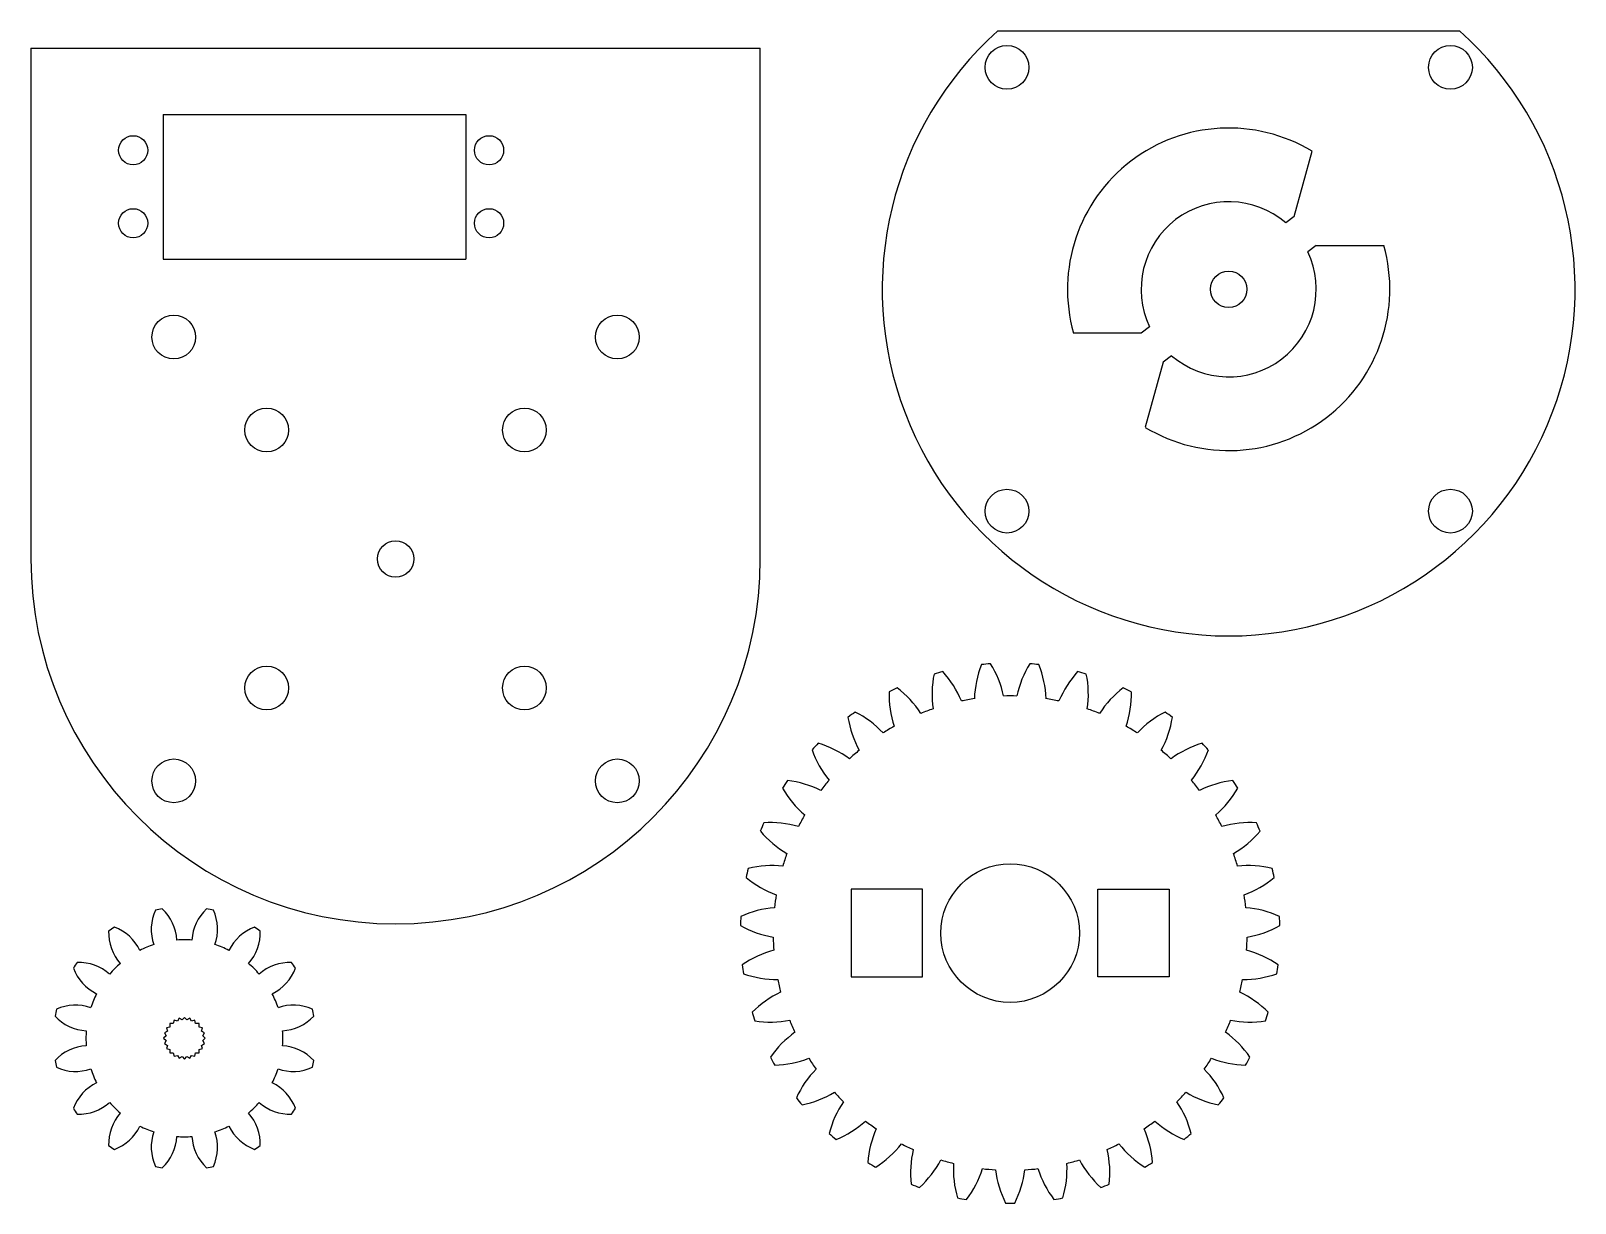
# Model space of a CAD drawing. Extents: x 19 to 231, y 259 to 419.
import ezdxf

# ---------------------------------------------------------------- set-up
doc = ezdxf.new("R2010")
doc.units = 0
doc.layers.get('0').update_dxf_attribs({"linetype": 'CONTINUOUS'})

msp = doc.modelspace()

# ---------------------------------------------------------------- linework, layer by layer
at = {"color": 7, "linetype": 'CONTINUOUS'}
for p, q in [((151.69, 419.2), (215.02, 419.2)), ((19.12, 416.84), (19.12, 346.84)), ((19.12, 416.84), (119.12, 416.84)), ((119.12, 346.84), (119.12, 416.84)), ((37.24, 407.74), (37.24, 387.94)), ((37.24, 407.74), (78.74, 407.74)), ((78.74, 407.74), (78.74, 387.94)), ((192.32, 393.77), (194.78, 402.71)), ((192.32, 393.77), (191.17, 392.9)), ((195.35, 389.79), (194.2, 388.92)), ((195.35, 389.79), (204.62, 389.79)), ((37.24, 387.94), (78.74, 387.94)), ((171.35, 377.79), (162.08, 377.79)), ((172.5, 378.67), (171.35, 377.79)), ((174.38, 373.82), (171.92, 364.88)), ((175.53, 374.69), (174.38, 373.82)), ((141.39, 301.57), (131.59, 301.57)), ((131.59, 301.57), (131.59, 289.57)), ((141.39, 289.57), (141.39, 301.57)), ((165.39, 301.57), (175.19, 301.57)), ((165.39, 289.57), (165.39, 301.57)), ((175.19, 301.57), (175.19, 289.57)), ((131.59, 289.57), (141.39, 289.57)), ((175.19, 289.57), (165.39, 289.57)), ((39.43, 283.91), (39.2, 283.5)), ((39.84, 283.67), (39.43, 283.91)), ((40.17, 284), (39.84, 283.67)), ((40.5, 283.67), (40.17, 284)), ((40.91, 283.91), (40.5, 283.67)), ((41.14, 283.5), (40.91, 283.91)), ((37.83, 282.13), (37.42, 281.89)), ((37.42, 281.89), (37.65, 281.49)), ((38.16, 282.7), (37.71, 282.58)), ((37.71, 282.58), (37.83, 282.13)), ((38.63, 283.17), (38.16, 283.17)), ((38.16, 283.17), (38.16, 282.7)), ((38.75, 283.62), (38.63, 283.17)), ((39.2, 283.5), (38.75, 283.62)), ((41.59, 283.62), (41.14, 283.5)), ((41.71, 283.17), (41.59, 283.62)), ((42.18, 283.17), (41.71, 283.17)), ((42.18, 282.7), (42.18, 283.17)), ((42.63, 282.58), (42.18, 282.7)), ((42.51, 282.13), (42.63, 282.58)), ((42.92, 281.89), (42.51, 282.13)), ((42.68, 281.49), (42.92, 281.89)), ((37.65, 281.49), (37.32, 281.16)), ((37.32, 281.16), (37.65, 280.83)), ((37.65, 280.83), (37.42, 280.42)), ((37.42, 280.42), (37.83, 280.19)), ((37.83, 280.19), (37.71, 279.74)), ((37.71, 279.74), (38.16, 279.61)), ((38.16, 279.61), (38.16, 279.15)), ((42.18, 279.61), (42.63, 279.74)), ((42.18, 279.15), (42.18, 279.61)), ((42.51, 280.19), (42.92, 280.42)), ((42.63, 279.74), (42.51, 280.19)), ((43.01, 281.16), (42.68, 281.49)), ((42.68, 280.83), (43.01, 281.16)), ((42.92, 280.42), (42.68, 280.83)), ((38.16, 279.15), (38.63, 279.15)), ((38.63, 279.15), (38.75, 278.69)), ((38.75, 278.69), (39.2, 278.82)), ((39.2, 278.82), (39.43, 278.41)), ((39.43, 278.41), (39.84, 278.64)), ((39.84, 278.64), (40.17, 278.31)), ((40.17, 278.31), (40.5, 278.64)), ((40.5, 278.64), (40.91, 278.41)), ((40.91, 278.41), (41.14, 278.82)), ((41.14, 278.82), (41.59, 278.69)), ((41.59, 278.69), (41.71, 279.15)), ((41.71, 279.15), (42.18, 279.15))]:
    msp.add_line(p, q, dxfattribs=at)
for centre, radius in [((152.95, 414.2), 3), ((213.76, 414.2), 3), ((33.14, 402.84), 2), ((81.94, 402.84), 2), ((33.14, 392.84), 2), ((81.94, 392.84), 2), ((183.35, 383.79), 2.5), ((38.71, 377.24), 3), ((99.52, 377.24), 3), ((51.44, 364.51), 3), ((86.79, 364.51), 3), ((152.95, 353.39), 3), ((213.76, 353.39), 3), ((69.12, 346.84), 2.5), ((51.44, 329.16), 3), ((86.79, 329.16), 3), ((38.71, 316.43), 3), ((99.52, 316.43), 3), ((153.39, 295.57), 9.5)]:
    msp.add_circle(centre, radius, dxfattribs=at)
for centre, radius, start, end in [((183.35, 383.79), 47.5, 131.8082, 48.1918), ((183.35, 383.79), 22.1, 58.8554, 195.7531), ((183.35, 383.79), 12, 49.329, 205.2796), ((183.35, 383.79), 22.1, 238.8554, 15.7531), ((183.35, 383.79), 12, 229.329, 25.2796), ((69.12, 346.84), 50, 180, 0), ((153.39, 295.57), 37, 94.1828, 96.1029), ((138.82, 325.06), 14, 12.3821, 31.9904), ((167.97, 325.06), 14, 148.0096, 167.6179), ((153.39, 295.57), 37, 83.8971, 85.8172), ((156.68, 328.3), 14, 168.581, 188.1894), ((153.39, 295.57), 37, 104.4685, 106.3886), ((133.79, 321.98), 14, 22.6678, 42.2761), ((162.47, 327.18), 14, 158.2953, 177.9036), ((144.32, 327.18), 14, 2.0964, 21.7047), ((173, 321.98), 14, 137.7239, 157.3322), ((153.39, 295.57), 37, 73.6114, 75.5315), ((150.11, 328.3), 14, 351.8106, 11.419), ((153.39, 295.57), 37, 114.7542, 116.6743), ((150.78, 328.36), 14, 178.8667, 198.4751), ((129.39, 318.06), 14, 32.9535, 52.5618), ((177.4, 318.06), 14, 127.4382, 147.0465), ((153.39, 295.57), 37, 63.3257, 65.2458), ((156.01, 328.36), 14, 341.5249, 1.1333), ((153.39, 295.57), 32.5, 108.9875, 112.1554), ((153.39, 295.57), 32.5, 98.7018, 101.8696), ((153.39, 295.57), 32.5, 88.4161, 91.5839), ((153.39, 295.57), 32.5, 78.1304, 81.2982), ((153.39, 295.57), 32.5, 67.8446, 71.0125), ((153.39, 295.57), 37, 125.04, 126.96), ((144.97, 327.36), 14, 189.1525, 208.7608), ((125.76, 313.41), 14, 43.2392, 62.8475), ((181.03, 313.41), 14, 117.1525, 136.7608), ((161.82, 327.36), 14, 331.2392, 350.8475), ((153.39, 295.57), 37, 53.04, 54.96), ((153.39, 295.57), 32.5, 119.2732, 122.4411), ((153.39, 295.57), 32.5, 57.5589, 60.7268), ((153.39, 295.57), 37, 135.3257, 137.2458), ((139.43, 325.35), 14, 199.4382, 219.0465), ((123.02, 308.19), 14, 53.5249, 73.1333), ((153.39, 295.57), 32.5, 129.5589, 132.7268), ((153.39, 295.57), 32.5, 47.2732, 50.4411), ((183.77, 308.19), 14, 106.8667, 126.4751), ((167.36, 325.35), 14, 320.9535, 340.5618), ((153.39, 295.57), 37, 42.7542, 44.6743), ((153.39, 295.57), 37, 145.6114, 147.5315), ((121.26, 302.56), 14, 63.8106, 83.419), ((153.39, 295.57), 32.5, 139.8446, 143.0125), ((153.39, 295.57), 32.5, 36.9875, 40.1554), ((185.53, 302.56), 14, 96.581, 116.1894), ((153.39, 295.57), 37, 32.4685, 34.3886), ((134.34, 322.38), 14, 209.7239, 229.3322), ((172.45, 322.38), 14, 310.6678, 330.2761), ((153.39, 295.57), 32.5, 150.1304, 153.2982), ((153.39, 295.57), 32.5, 26.7018, 29.8696), ((153.39, 295.57), 37, 155.8971, 157.8172), ((129.86, 318.54), 14, 220.0096, 239.6179), ((120.52, 296.71), 14, 74.0964, 93.7047), ((186.26, 296.71), 14, 86.2953, 105.9036), ((176.93, 318.54), 14, 300.3821, 319.9904), ((153.39, 295.57), 37, 22.1828, 24.1029), ((153.39, 295.57), 32.5, 160.4161, 163.5839), ((153.39, 295.57), 32.5, 16.4161, 19.5839), ((153.39, 295.57), 37, 166.1828, 168.1029), ((126.13, 313.97), 14, 230.2953, 249.9036), ((120.85, 290.82), 14, 84.3821, 103.9904), ((185.94, 290.82), 14, 76.0096, 95.6179), ((180.66, 313.97), 14, 290.0964, 309.7047), ((153.39, 295.57), 37, 11.8971, 13.8172), ((153.39, 295.57), 32.5, 170.7018, 173.8696), ((153.39, 295.57), 32.5, 6.1304, 9.2982), ((42.02, 296.08), 6.4, 155.6919, 199.0574), ((40.17, 281.16), 18, 99.7308, 102.7692), ((32.75, 294.23), 6.4, 3.4426, 46.8081), ((47.59, 294.23), 6.4, 133.1919, 176.5574), ((40.17, 281.16), 18, 77.2308, 80.2692), ((38.31, 296.08), 6.4, 340.9426, 24.3081), ((122.22, 285.09), 14, 94.6678, 114.2761), ((184.57, 285.09), 14, 65.7239, 85.3322), ((153.39, 295.57), 37, 176.4685, 178.3886), ((123.28, 308.81), 14, 240.581, 260.1894), ((183.5, 308.81), 14, 279.8106, 299.419), ((153.39, 295.57), 37, 1.6114, 3.5315), ((36.17, 295.65), 6.4, 178.1919, 221.5574), ((40.17, 281.16), 18, 122.2308, 125.2692), ((28.31, 290.4), 6.4, 25.9426, 69.3081), ((40.17, 281.16), 13.5, 85.6055, 94.3945), ((52.03, 290.4), 6.4, 110.6919, 154.0574), ((44.17, 295.65), 6.4, 318.4426, 1.8081), ((40.17, 281.16), 18, 54.7308, 57.7692), ((153.39, 295.57), 32.5, 180.9875, 184.1554), ((153.39, 295.57), 32.5, 355.8446, 359.0125), ((40.17, 281.16), 13.5, 108.1055, 116.8945), ((40.17, 281.16), 13.5, 63.1055, 71.8945), ((124.59, 279.69), 14, 104.9535, 124.5618), ((182.19, 279.69), 14, 55.4382, 75.0465), ((40.17, 281.16), 18, 144.7308, 147.7692), ((30.93, 293.02), 6.4, 200.6919, 244.0574), ((25.67, 285.15), 6.4, 48.4426, 91.8081), ((40.17, 281.16), 13.5, 130.6055, 139.3945), ((40.17, 281.16), 13.5, 40.6055, 49.3945), ((54.66, 285.15), 6.4, 88.1919, 131.5574), ((49.41, 293.02), 6.4, 295.9426, 339.3081), ((40.17, 281.16), 18, 32.2308, 35.2692), ((153.39, 295.57), 37, 186.7542, 188.6743), ((153.39, 295.57), 37, 351.3257, 353.2458), ((121.41, 303.22), 14, 250.8667, 270.4751), ((153.39, 295.57), 32.5, 191.2732, 194.4411), ((153.39, 295.57), 32.5, 345.5589, 348.7268), ((185.38, 303.22), 14, 269.5249, 289.1333), ((40.17, 281.16), 13.5, 153.1055, 161.8945), ((40.17, 281.16), 13.5, 18.1055, 26.8945), ((127.89, 274.8), 14, 115.2392, 134.8475), ((178.9, 274.8), 14, 45.1525, 64.7608), ((40.17, 281.16), 18, 167.2308, 170.2692), ((27.09, 288.58), 6.4, 223.1919, 266.5574), ((25.25, 279.3), 6.4, 70.9426, 114.3081), ((55.09, 279.3), 6.4, 65.6919, 109.0574), ((53.24, 288.58), 6.4, 273.4426, 316.8081), ((40.17, 281.16), 18, 9.7308, 12.7692), ((153.39, 295.57), 37, 197.04, 198.96), ((153.39, 295.57), 37, 341.04, 342.96), ((40.17, 281.16), 13.5, 175.6055, 184.3945), ((40.17, 281.16), 13.5, 355.6055, 4.3945), ((120.55, 297.38), 14, 261.1525, 280.7608), ((132.01, 270.58), 14, 125.5249, 145.1333), ((153.39, 295.57), 32.5, 201.5589, 204.7268), ((153.39, 295.57), 32.5, 335.2732, 338.4411), ((174.78, 270.58), 14, 34.8667, 54.4751), ((186.23, 297.38), 14, 259.2392, 278.8475), ((27.09, 273.74), 6.4, 93.4426, 136.8081), ((53.24, 273.74), 6.4, 43.1919, 86.5574), ((40.17, 281.16), 18, 189.7308, 192.7692), ((40.17, 281.16), 18, 347.2308, 350.2692), ((153.39, 295.57), 37, 207.3257, 209.2458), ((120.76, 291.49), 14, 271.4382, 291.0465), ((153.39, 295.57), 32.5, 211.8446, 215.0125), ((153.39, 295.57), 32.5, 324.9875, 328.1554), ((186.03, 291.49), 14, 248.9535, 268.5618), ((153.39, 295.57), 37, 330.7542, 332.6743), ((25.25, 283.01), 6.4, 245.6919, 289.0574), ((40.17, 281.16), 13.5, 198.1055, 206.8945), ((40.17, 281.16), 13.5, 333.1055, 341.8945), ((55.09, 283.01), 6.4, 250.9426, 294.3081), ((136.81, 267.17), 14, 135.8106, 155.419), ((169.97, 267.17), 14, 24.581, 44.1894), ((30.93, 269.3), 6.4, 115.9426, 159.3081), ((49.41, 269.3), 6.4, 20.6919, 64.0574), ((122.01, 285.73), 14, 281.7239, 301.3322), ((153.39, 295.57), 32.5, 222.1304, 225.2982), ((153.39, 295.57), 32.5, 314.7018, 317.8696), ((184.78, 285.73), 14, 238.6678, 258.2761), ((40.17, 281.16), 18, 212.2308, 215.2692), ((25.67, 277.16), 6.4, 268.1919, 311.5574), ((40.17, 281.16), 13.5, 220.6055, 229.3945), ((40.17, 281.16), 13.5, 310.6055, 319.3945), ((54.66, 277.16), 6.4, 228.4426, 271.8081), ((40.17, 281.16), 18, 324.7308, 327.7692), ((153.39, 295.57), 37, 217.6114, 219.5315), ((142.15, 264.66), 14, 146.0964, 165.7047), ((164.63, 264.66), 14, 14.2953, 33.9036), ((153.39, 295.57), 37, 320.4685, 322.3886), ((36.17, 266.66), 6.4, 138.4426, 181.8081), ((28.31, 271.92), 6.4, 290.6919, 334.0574), ((40.17, 281.16), 13.5, 243.1055, 251.8945), ((40.17, 281.16), 13.5, 288.1055, 296.8945), ((52.03, 271.92), 6.4, 205.9426, 249.3081), ((44.17, 266.66), 6.4, 358.1919, 41.5574), ((124.27, 280.28), 14, 292.0096, 311.6179), ((153.39, 295.57), 32.5, 232.4161, 235.5839), ((153.39, 295.57), 32.5, 304.4161, 307.5839), ((182.51, 280.28), 14, 228.3821, 247.9904), ((42.02, 266.24), 6.4, 160.9426, 204.3081), ((32.75, 268.08), 6.4, 313.1919, 356.5574), ((40.17, 281.16), 13.5, 265.6055, 274.3945), ((47.59, 268.08), 6.4, 183.4426, 226.8081), ((38.31, 266.24), 6.4, 335.6919, 19.0574), ((153.39, 295.57), 37, 227.8971, 229.8172), ((147.85, 263.15), 14, 156.3821, 175.9904), ((158.93, 263.15), 14, 4.0096, 23.6179), ((153.39, 295.57), 37, 310.1828, 312.1029), ((40.17, 281.16), 18, 234.7308, 237.7692), ((40.17, 281.16), 18, 302.2308, 305.2692), ((127.47, 275.33), 14, 302.2953, 321.9036), ((153.39, 295.57), 32.5, 242.7018, 245.8696), ((153.73, 262.68), 14, 166.6678, 186.2761), ((153.39, 295.57), 32.5, 294.1304, 297.2982), ((153.06, 262.68), 14, 353.7239, 13.3322), ((179.32, 275.33), 14, 218.0964, 237.7047), ((40.17, 281.16), 18, 257.2308, 260.2692), ((40.17, 281.16), 18, 279.7308, 282.7692), ((153.39, 295.57), 37, 238.1828, 240.1029), ((131.5, 271.03), 14, 312.581, 332.1894), ((153.39, 295.57), 32.5, 252.9875, 256.1554), ((159.6, 263.27), 14, 176.9535, 196.5618), ((136.24, 267.51), 14, 322.8667, 342.4751), ((153.39, 295.57), 32.5, 263.2732, 266.4411), ((165.26, 264.9), 14, 187.2392, 206.8475), ((141.52, 264.9), 14, 333.1525, 352.7608), ((153.39, 295.57), 32.5, 273.5589, 276.7268), ((170.55, 267.51), 14, 197.5249, 217.1333), ((147.19, 263.27), 14, 343.4382, 3.0465), ((153.39, 295.57), 32.5, 283.8446, 287.0125), ((175.28, 271.03), 14, 207.8106, 227.419), ((153.39, 295.57), 37, 299.8971, 301.8172), ((153.39, 295.57), 37, 248.4685, 250.3886), ((153.39, 295.57), 37, 289.6114, 291.5315), ((153.39, 295.57), 37, 258.7542, 260.6743), ((153.39, 295.57), 37, 269.04, 270.96), ((153.39, 295.57), 37, 279.3257, 281.2458)]:
    msp.add_arc(centre, radius, start, end, dxfattribs=at)

doc.saveas('drawing.dxf')
